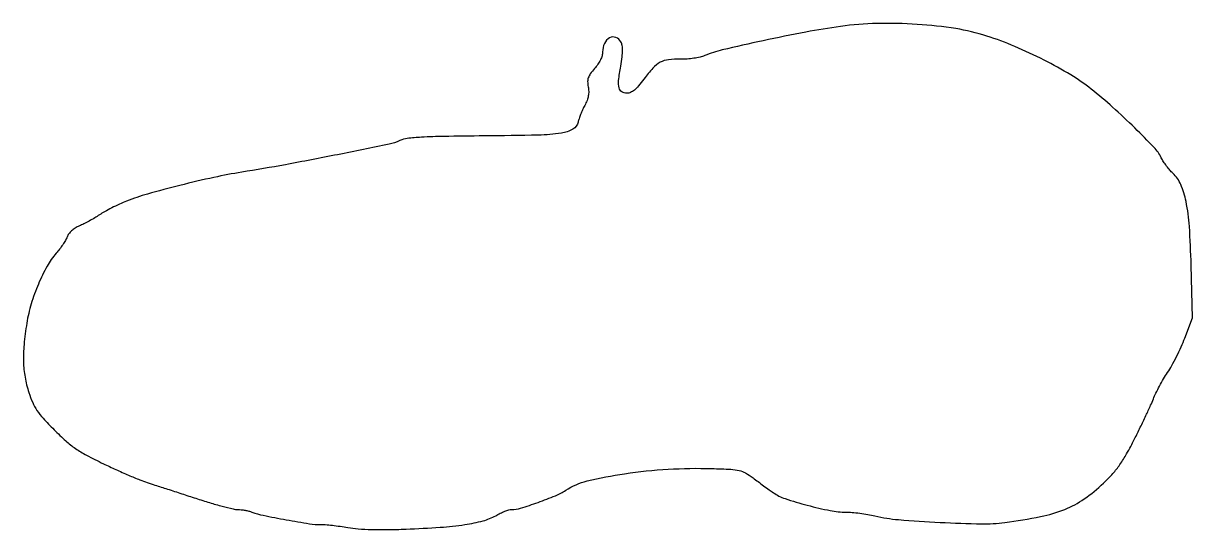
# Model space of a CAD drawing. Extents: x 0 to 452, y 0 to 196.
import ezdxf

# ---------------------------------------------------------------- set-up
doc = ezdxf.new("R2010")
doc.units = 0

msp = doc.modelspace()

# ---------------------------------------------------------------- linework, layer by layer
msp.add_lwpolyline([(316, 194.844867, 0.011989), (302.619201, 192.646838, 0.00621), (286.011466, 189.293917, 0.004688), (270.276993, 185.758737, 0.041373), (263.504133, 183.566174, -0.042206), (261.679956, 182.978987, -0.0201), (259.255249, 182.520557, -0.019567), (256.632083, 182.23738, -0.023934), (254.166067, 182.186701, 0.036554), (249.484898, 181.972324, 0.095111), (246.28473, 180.952547, 0.084495), (243.471189, 178.738436, 0.024809), (239.977639, 174.469731, -0.014946), (237.900351, 171.826886, -0.0446), (236.275277, 170.201106, -0.067933), (234.847719, 169.304475, -0.106692), (233.437071, 169, -0.138371), (231.439362, 169.56364, -0.199978), (230.377639, 171.031948, -0.086028), (230.205701, 173.909826, -0.014365), (230.984887, 179.411651, 0.009819), (231.538761, 183.081925, 0.03001), (231.715158, 185.592835, 0.044918), (231.568878, 187.425689, 0.08067), (231.080534, 188.849521, 0.179519), (229.124966, 190.579079, 0.221219), (226.720732, 190.418877, 0.16112), (224.721929, 188.270479, 0.107878), (224, 184.963368, -0.070367), (223.7956, 183.518165, -0.042309), (223.175322, 181.897694, -0.037757), (222.191666, 180.201856, -0.029869), (220.890064, 178.527572, 0.0213), (219.246435, 176.486451, 0.074698), (218.459772, 174.998108, 0.090389), (218.223118, 173.501387, 0.040516), (218.431579, 171.513026, -0.041649), (218.619087, 169.684625, -0.050913), (218.477016, 167.972538, -0.047101), (217.976082, 166.221676, -0.028913), (217.079686, 164.27025, 0.01552), (216.273643, 162.63258, 0.012557), (215.508509, 160.829052, 0.012751), (214.886587, 159.12854, 0.031747), (214.5442, 157.849926, -0.218763), (212.528235, 155.078623, -0.091422), (208.054477, 153.552188, -0.031197), (199.184211, 152.804437, -0.003211), (178.163801, 152.482708, 0.001915), (162.660293, 152.285585, 0.009534), (153.958315, 151.975557, 0.014737), (148.471139, 151.512705, 0.083644), (145.663801, 150.703849, -0.061013), (141.446456, 149.280249, -0.001529), (121.567631, 145.237895, -0.003735), (101.361468, 141.35002, -0.00646), (84.5, 138.460866, 0.014657), (73.772684, 136.441239, 0.007778), (60.606992, 133.345243, 0.007464), (48.081268, 129.993744, 0.024744), (40, 127.263119, 0.013008), (37.216906, 126.082036, 0.009876), (34.227757, 124.648752, 0.010004), (31.475401, 123.191724, 0.022887), (29.477471, 121.959502, -0.013717), (27.665276, 120.795444, -0.00927), (25.539747, 119.564281, -0.009343), (23.4392, 118.449857, -0.018331), (21.72111, 117.656832, 0.038358), (20.092381, 116.82445, 0.045375), (18.705517, 115.792246, 0.049593), (17.637191, 114.624997, 0.069801), (16.958175, 113.389993, -0.040029), (16.347417, 112.103815, -0.015596), (15.310228, 110.42923, -0.015321), (14.069294, 108.677596, -0.018383), (12.793265, 107.11176, 0.052839), (9.240529, 102.081828, 0.027596), (5.87081, 95.180075, 0.026773), (3.112442, 87.516231, 0.032767), (1.403387, 80.098196, 0.016293), (0.333549, 71.808406, 0.031272), (0.11086, 65.111033, 0.036481), (0.719682, 59.175558, 0.034407), (2.189265, 53.270999, 0.024458), (3.681683, 49.325535, 0.046294), (5.31923, 46.34968, 0.036412), (7.730099, 43.296425, 0.010065), (11.948935, 38.869117, 0.014154), (16.490731, 34.543095, 0.032214), (20.207203, 31.608618, 0.029211), (24.486314, 29.011219, 0.00982), (31.00967, 25.718057, 0.005469), (35.812213, 23.475141, 0.005211), (40.740341, 21.300551, 0.005175), (45.134069, 19.469834, 0.018423), (48, 18.431479, -0.000725), (50.963911, 17.474834, -0.000184), (55.778226, 15.911275, -0.000187), (61.277324, 14.12081, -0.000189), (66.755664, 12.332539, 0.006001), (72.045994, 10.673426, 0.007585), (76.977939, 9.272683, 0.00616), (81.132784, 8.215154, 0.059298), (82.940564, 8, -0.027112), (84.25022, 7.928934, -0.017006), (85.76915, 7.71112, -0.017062), (87.254269, 7.393714, -0.02967), (88.456395, 7.016578, 0.040073), (92.799928, 5.752433, 0.006013), (101.723477, 4.026183, 0.005818), (110.692559, 2.510321, 0.043365), (115, 2.212133, -0.024406), (116.810501, 2.15555, -0.007531), (119.528125, 1.896303, -0.007514), (122.563299, 1.514314, -0.008185), (125.5, 1.050655, 0.024216), (129.511169, 0.54851, 0.012068), (134.624781, 0.282454, 0.010253), (140.770709, 0.23733, 0.006321), (148, 0.423924, 0.007749), (161.246626, 1.139194, 0.019846), (170.791576, 2.184969, 0.027197), (177.782586, 3.625386, 0.065013), (182.67807, 5.62295, -0.017989), (184.420293, 6.532829, -0.018745), (186.199966, 7.301742, -0.018795), (187.782443, 7.848659, -0.073927), (188.800425, 8, 0.07433), (192.308183, 8.524362, 0.011225), (199.06963, 10.75921, 0.012754), (205.777121, 13.339044, 0.047694), (209.762235, 15.454422, -0.08731), (218.015068, 19.032884, -0.021806), (232.49767, 21.838512, -0.021953), (249.344593, 23.59439, -0.022447), (266.155561, 23.847676, -0.0049), (273.58671, 23.553097, -0.043402), (276.833942, 23.10817, -0.075889), (279.21882, 22.171055, -0.030182), (282.155561, 20.220706, 0.002471), (284.074623, 18.786978, 0.001723), (286.253145, 17.187704, 0.001738), (288.352898, 15.668515, 0.003608), (290.00408, 14.500561, 0.072275), (294.538326, 12.230739, 0.014881), (303.127649, 9.666976, 0.016092), (312.008997, 7.605048, 0.049025), (318.165014, 7, -0.022953), (320.422611, 6.896308, -0.010282), (323.376194, 6.563043, -0.010154), (326.489605, 6.082212, -0.013589), (329.289922, 5.512488, 0.036581), (338.414204, 4.089055, 0.007803), (354.443185, 3.029235, 0.00771), (370.483553, 2.467611, 0.038129), (379.5, 2.978855, 0.016179), (393.318344, 5.282872, 0.045579), (402.69884, 8.068513, 0.057009), (410.182692, 12.095523, 0.039154), (417.649115, 18.205533, 0.019167), (421.226863, 21.90719, 0.02959), (423.992519, 25.391715, 0.025784), (426.577506, 29.513308, 0.010786), (429.646365, 35.30811, 0.003312), (431.86052, 39.790151, 0.003271), (434.02437, 44.319581, 0.003212), (435.867531, 48.30996, 0.012582), (436.927029, 50.80811, -0.019927), (437.893315, 52.996505, -0.009466), (439.301435, 55.737382, -0.009366), (440.883893, 58.551577, -0.01311), (442.409384, 61, 0.02026), (444.016353, 63.663286, 0.009848), (445.861078, 67.183519, 0.009751), (447.64011, 70.928412, 0.013875), (449.061937, 74.326872), (452.084171, 82.153744), (451.524686, 102.527869, 0.009619), (450.825852, 117.484314, 0.032857), (449.54802, 127.13679, 0.052261), (447.519818, 133.653294, 0.103782), (444.421926, 138.057607, -0.029522), (443.287473, 139.249325, -0.016192), (442.036566, 140.830265, -0.016091), (440.866526, 142.522946, -0.024679), (439.975871, 144.066699, 0.071655), (437.161939, 148.033318, 0.008973), (429.743007, 155.562556, 0.011192), (421.171545, 163.586994, 0.014155), (412.881263, 170.594738, 0.03291), (404.983119, 176.087341, 0.017868), (394.63646, 181.822282, 0.017425), (383.349603, 187.074613, 0.021627), (372.5, 191.126907, 0.039958), (360.540414, 193.981864, 0.022191), (345.626684, 195.630285, 0.021812), (330.056347, 195.974331, 0.029336)], format="xyb", close=True)

doc.saveas('drawing.dxf')
